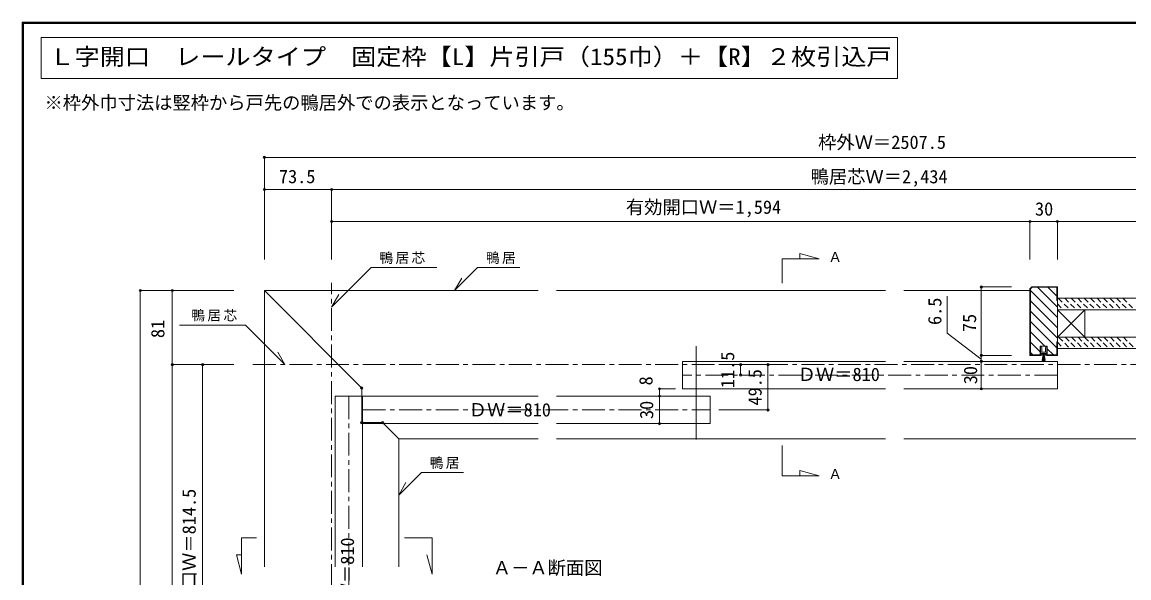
# Model space of a CAD drawing. Units: millimetres, scale not verified. Extents: x -957 to 993, y -705 to 708.
# Drawn here: x -957 to 253, y 100 to 708 of the extents above; entities that cross this region are included whole.
import ezdxf
from ezdxf.enums import TextEntityAlignment as Align

# ---------------------------------------------------------------- set-up
doc = ezdxf.new("R2010")
doc.units = ezdxf.units.MM
doc.header["$LTSCALE"] = 5
doc.header["$PDMODE"] = 32
doc.header["$PDSIZE"] = 2.5
doc.linetypes.add('CHAIN1', pattern=[8, 5, -1, 1, -1])
doc.linetypes.add('DASHED1', pattern=[1.8, 1.2, -0.6])
for name, color, linetype, lineweight in [('0-6_扉', 7, 'Continuous', 9), ('0-A_文字', 7, 'Continuous', 9), ('0-B_寸法', 7, 'Continuous', 9), ('F-1_枠', 6, 'Continuous', 9)]:
    doc.layers.add(name, color=color, linetype=linetype, lineweight=lineweight)
doc.styles.add('ＭＳ ゴシック', font='')
doc.styles.get('ＭＳ ゴシック').set_extended_font_data('MS Gothic')

# ---------------------------------------------------------------- blocks, each defined once
blk = doc.blocks.new('4')
at = {"layer": '0-A_文字'}
for p, q in [((-16.5, 3.83), (-16.5, 12.33)), ((-11, 5.33), (-11, 8.83)), ((-11, 8.83), (11, 8.83)), ((-7.5, 43.83), (7.5, 43.83)), ((-7.5, 43.83), (-2.5, 8.83)), ((-3.75, 43.83), (-1.25, 8.83)), ((0, 43.83), (0, 8.83)), ((3.75, 43.83), (1.25, 8.83)), ((2.5, 8.83), (7.5, 43.83)), ((16.5, 12.33), (16.5, 3.83))]:
    blk.add_line(p, q, dxfattribs=at)
for points in [[(-15, 13.83), (-11.5, 13.83), (-9, 8.83), (-11.5, 8.83), (-11.5, 3.83), (-2.5, 3.83)], [(-11, 5.33), (11, 5.33), (11, 8.83)], [(2.5, 3.83), (11.5, 3.83), (11.5, 8.83), (9, 8.83), (11.5, 13.83), (15, 13.83)], [(-15.44, -33.59), (-18, -24.67), (-16.5, -24.67), (-16.5, -1.17)], [(0, -2.17), (-10.5, -2.17), (-10.5, -24.67), (-12.54, -33.51)], [(12.54, -33.51), (10.5, -24.67), (10.5, -2.17), (0, -2.17)], [(16.5, -1.17), (16.5, -24.67), (18, -24.67), (15.44, -33.59)]]:
    blk.add_lwpolyline(points, dxfattribs=at)
for centre, radius, start, end in [((-15, 12.33), 1.5, 90, 180), ((-17.83, 1.33), 2.83, 0, 61.92751), ((-17.83, 1.33), 2.83, 298.07249, 0), ((0, 2.49), 2.83, 90, 151.92751), ((0, 2.49), 2.83, 28.07249, 90), ((15, 12.33), 1.5, 0, 90), ((17.83, 1.33), 2.83, 118.07249, 180), ((17.83, 1.33), 2.83, 180, 241.92751), ((-14, -33.17), 1.5, 196.01316, 347.0113), ((14, -33.17), 1.5, 192.9887, 343.98684)]:
    blk.add_arc(centre, radius, start, end, dxfattribs=at)

msp = doc.modelspace()

# ---------------------------------------------------------------- linework, layer by layer
at = {"layer": '0-6_扉'}
for p, q in [((-614.785, 298.626), (-614.785, 112.111)), ((-584.785, 298.626), (-584.785, 112.111))]:
    msp.add_line(p, q, dxfattribs=at)
at = {"layer": '0-B_寸法'}
for p, q in [((-936.448, 690.897), (-936.448, 645.897)), ((-936.448, 645.897), (0.354, 645.897)), ((-125.979, 448.762), (-125.979, 421.988)), ((-575.511, 439.361), (-618.785, 396.087)), ((-575.511, 439.361), (-503.515, 439.361)), ((-459.047, 439.361), (-484.283, 414.126)), ((-459.047, 439.361), (-412.876, 439.361)), ((-484.283, 414.126), (-476.396, 427.786)), ((-827.988, 414.126), (-725.763, 414.126)), ((-827.988, -500.482), (-827.988, 414.126)), ((-792.988, 414.126), (-792.988, 321.626)), ((-692.285, 414.126), (-586.663, 308.504)), ((-692.285, 414.126), (-692.285, 112.111)), ((-692.285, 414.126), (-392.758, 414.126)), ((-372.758, 414.126), (-12.758, 414.126)), ((7.242, 414.126), (145.215, 414.126)), ((91.865, 418.126), (124.873, 418.126)), ((91.865, 418.126), (124.873, 418.126)), ((91.865, 418.126), (91.865, 343.126)), ((147.337, 418.126), (145.215, 416.004)), ((145.215, 416.004), (145.215, 343.126)), ((147.544, 417.626), (145.715, 415.797)), ((145.715, 415.797), (145.715, 343.626)), ((175.215, 384.721), (145.715, 414.221)), ((147.337, 418.126), (175.215, 418.126)), ((147.544, 417.626), (174.715, 417.626)), ((175.215, 396.035), (153.625, 417.626)), ((174.715, 407.848), (164.938, 417.626)), ((174.715, 417.626), (174.715, 403.126)), ((175.215, 418.126), (175.215, 343.126)), ((-618.785, 396.087), (-610.898, 409.748)), ((175.215, 373.407), (145.715, 402.907)), ((174.715, 403.126), (175.215, 403.126)), ((367.242, 405.626), (175.215, 405.626)), ((175.215, 362.094), (145.715, 391.594)), ((367.242, 393.126), (175.215, 393.126)), ((205.215, 393.126), (175.215, 363.126)), ((175.215, 393.126), (205.215, 363.126)), ((175.215, 363.126), (175.215, 393.126)), ((205.215, 393.126), (205.215, 363.126)), ((-713.054, 376.399), (-785.05, 376.399)), ((-713.054, 376.399), (-669.781, 333.126)), ((174.715, 351.28), (145.715, 380.28)), ((161.556, 353.126), (145.715, 368.966)), ((-219.785, 251.261), (-219.785, 353.222)), ((156.265, 347.102), (145.715, 357.652)), ((156.265, 353.126), (164.165, 353.126)), ((156.265, 353.126), (156.265, 343.626)), ((156.765, 353.126), (156.765, 343.126)), ((163.665, 353.126), (163.665, 343.126)), ((164.165, 353.126), (164.165, 343.626)), ((174.715, 358.126), (175.215, 358.126)), ((174.715, 358.126), (174.715, 343.626)), ((367.242, 363.126), (175.215, 363.126)), ((-669.781, 333.126), (-677.667, 346.786)), ((91.865, 343.126), (124.873, 343.126)), ((91.865, 343.126), (91.865, 336.626)), ((145.215, 343.126), (156.765, 343.126)), ((148.429, 343.626), (145.715, 346.339)), ((145.715, 343.626), (156.265, 343.626)), ((175.215, 343.126), (163.665, 343.126)), ((171.056, 343.626), (164.165, 350.516)), ((174.715, 343.626), (164.165, 343.626)), ((367.242, 350.626), (175.215, 350.626)), ((-792.988, 333.126), (-757.988, 333.126)), ((-762.585, 333.126), (-725.763, 333.126)), ((-759.895, 333.126), (-759.895, -500.482)), ((-234.785, 306.626), (-234.785, 336.626)), ((-12.758, 336.626), (-234.785, 336.626)), ((175.215, 336.626), (7.242, 336.626)), ((91.865, 336.626), (124.873, 336.626)), ((91.865, 336.626), (91.865, 306.626)), ((175.215, 336.626), (175.215, 306.626)), ((-792.988, -500.482), (-792.988, 321.626)), ((-585.785, 272.626), (-585.785, 306.383)), ((-260.037, 306.626), (-260.037, 298.626)), ((-260.037, 306.626), (-242.661, 306.626)), ((-12.758, 306.626), (-234.785, 306.626)), ((175.215, 306.626), (7.242, 306.626)), ((91.865, 306.626), (124.873, 306.626)), ((-614.785, 298.626), (-392.758, 298.626)), ((-372.758, 298.626), (-204.785, 298.626)), ((-260.037, 298.626), (-242.661, 298.626)), ((-260.037, 298.626), (-260.037, 268.626)), ((-204.785, 268.626), (-204.785, 298.626)), ((-584.785, 268.626), (-392.758, 268.626)), ((-564.027, 269.626), (-582.785, 269.626)), ((-561.906, 268.747), (-545.285, 252.126)), ((-372.758, 268.626), (-204.785, 268.626)), ((-260.037, 268.626), (-242.661, 268.626)), ((-545.285, 252.126), (-545.285, 112.111)), ((-545.285, 252.126), (-392.758, 252.126)), ((-372.758, 252.126), (-12.758, 252.126)), ((-125.979, 244.827), (-125.979, 211.451)), ((7.242, 252.126), (367.242, 252.126)), ((-520.511, 215.226), (-545.285, 190.452)), ((-520.511, 215.226), (-474.339, 215.226)), ((-545.285, 190.452), (-537.398, 204.113)), ((-717.19, 143.572), (-701.027, 143.572)), ((-538.917, 143.572), (-508.817, 143.572))]:
    msp.add_line(p, q, dxfattribs=at)
at = {"layer": '0-B_寸法', "color": 4}
for p, q in [((-692.285, 559.617), (-692.285, 448.145)), ((585.215, 559.617), (-692.285, 559.617)), ((-618.785, 524.617), (-692.285, 524.617)), ((-618.785, 524.617), (-618.785, 489.617)), ((585.215, 524.617), (-618.785, 524.617)), ((-618.785, 515.77), (-618.785, 448.145)), ((-618.785, 511.859), (-618.785, 448.145)), ((555.215, 489.617), (-618.785, 489.617)), ((145.215, 489.617), (175.215, 489.617)), ((145.215, 489.617), (145.215, 448.145)), ((175.215, 489.617), (175.215, 448.145)), ((585.215, 489.617), (175.215, 489.617)), ((-141.381, 333.126), (-194.961, 333.126)), ((-171.381, 333.126), (-171.381, 321.626)), ((-141.381, 333.126), (-141.381, 283.626)), ((-141.381, 283.626), (-194.961, 283.626))]:
    msp.add_line(p, q, dxfattribs=at)
at = {"layer": '0-B_寸法', "linetype": 'CHAIN1'}
for p, q in [((-618.785, -550.036), (-618.785, 422.661)), ((-704.687, 333.126), (645.215, 333.126)), ((175.215, 321.626), (-234.785, 321.626)), ((-599.785, 298.626), (-599.785, -124.22)), ((-584.785, 283.626), (-204.785, 283.626))]:
    msp.add_line(p, q, dxfattribs=at)
at = {"layer": '0-B_寸法', "linetype": 'DASHED1'}
for p, q in [((175.215, 399.559), (181.649, 393.126)), ((176.22, 405.626), (188.72, 393.126)), ((183.291, 405.626), (195.791, 393.126)), ((190.362, 405.626), (202.862, 393.126)), ((197.433, 405.626), (209.933, 393.126)), ((204.504, 405.626), (217.004, 393.126)), ((211.575, 405.626), (224.075, 393.126)), ((218.646, 405.626), (231.146, 393.126)), ((225.717, 405.626), (238.217, 393.126)), ((233.006, 405.408), (245.288, 393.126)), ((239.859, 405.626), (252.359, 393.126)), ((246.931, 405.626), (259.431, 393.126)), ((175.215, 357.488), (182.078, 350.626)), ((176.867, 362.908), (189.149, 350.626)), ((183.72, 363.126), (196.22, 350.626)), ((190.791, 363.126), (203.291, 350.626)), ((197.862, 363.126), (210.362, 350.626)), ((204.933, 363.126), (217.433, 350.626)), ((212.004, 363.126), (224.504, 350.626)), ((219.075, 363.126), (231.575, 350.626)), ((226.146, 363.126), (238.646, 350.626)), ((233.217, 363.126), (245.717, 350.626)), ((240.288, 363.126), (252.788, 350.626)), ((247.359, 363.126), (259.859, 350.626))]:
    msp.add_line(p, q, dxfattribs=at)
at = {"layer": '0-B_寸法'}
for points in [[(-936.448, 690.897), (0.354, 690.897), (0.354, 645.897)], [(-125.979, 448.762), (-85.241, 448.762), (-106.577, 454.479), (-106.577, 448.762)], [(91.865, 339.024), (54.797, 367.611), (54.797, 408.089)], [(-125.979, 211.451), (-85.241, 211.451), (-106.577, 217.168), (-106.577, 211.451)], [(-717.19, 143.572), (-717.19, 103.92), (-722.83, 124.969), (-717.19, 124.969)], [(-508.817, 143.572), (-508.817, 103.92), (-514.457, 124.969)]]:
    msp.add_lwpolyline(points, dxfattribs=at)
for centre, start, end in [((-588.785, 306.383), 0, 45), ((-582.785, 272.626), 180, 270), ((-564.027, 266.626), 45, 90)]:
    msp.add_arc(centre, 3, start, end, dxfattribs=at)
for p in [(-692.285, 559.617), (-692.285, 524.617), (-618.785, 524.617), (-618.785, 489.617), (145.215, 489.617), (175.215, 489.617), (-827.988, 414.126), (-792.988, 414.126), (91.865, 418.126), (91.865, 343.126), (-792.988, 333.126), (-759.895, 333.126), (-171.381, 333.126), (-141.381, 333.126), (91.865, 336.626), (-171.381, 321.626), (-585.785, 307.626), (-260.037, 306.626), (91.865, 306.626), (-260.037, 298.626), (-141.381, 283.626), (-585.785, 269.626), (-585.785, 269.626), (-562.785, 269.626), (-260.037, 268.626)]:
    msp.add_point(p, dxfattribs=at)
at = {"layer": 'F-1_枠'}
for p, q in [((-957.218, 707.602), (-957.218, -689.065)), ((-957.218, 707.602), (992.782, 707.602)), ((-957.218, 706.769), (992.782, 706.769)), ((-957.218, 705.935), (992.782, 705.935)), ((-956.385, 707.602), (-956.385, -689.065)), ((-955.551, 707.602), (-955.551, -689.065))]:
    msp.add_line(p, q, dxfattribs=at)

# ---------------------------------------------------------------- block references
at = {"layer": '0-B_寸法', "xscale": -0.2, "yscale": 0.2, "rotation": 180}
msp.add_blockref('4', (160.215, 346.191), dxfattribs=at)

# ---------------------------------------------------------------- texts
at = {"layer": '0-A_文字', "style": 'ＭＳ ゴシック'}
msp.add_text('※枠外巾寸法は竪枠から戸先の鴨居外での表示となっています。', height=14.66, dxfattribs=at).set_placement((-932.755, 607.806), align=Align.BOTTOM_LEFT)
at = {"layer": '0-B_寸法', "style": 'ＭＳ ゴシック', "width": 1.1}
msp.add_text('Ｌ字開口\u3000レールタイプ\u3000固定枠【L】片引戸（155巾）＋【R】２枚引込戸', height=18.33, dxfattribs=at).set_placement((-927.321, 655.158), align=Align.BOTTOM_LEFT)
at = {"layer": '0-B_寸法', "style": 'ＭＳ ゴシック'}
for s, height, p in [('枠外Ｗ＝2507.5', 14.66, (-86.484, 564.599)), ('73.5', 14.66, (-676.285, 527.117)), ('鴨居芯Ｗ＝2,434', 14.66, (-94.743, 526.946)), ('有効開口Ｗ＝1,594', 14.66, (-296.797, 493.601)), ('30', 14.66, (150.705, 491.619)), ('Ａ', 11, (-75.372, 441.912)), ('ＤＷ＝810', 14.66, (-108.867, 310.748)), ('ＤＷ＝810', 14.66, (-468.69, 271.999)), ('Ａ', 11, (-75.372, 204.602)), ('Ａ－Ａ断面図', 14.66, (-442.376, 99.216))]:
    msp.add_text(s, height=height, dxfattribs=at).set_placement(p, align=Align.BOTTOM_LEFT)
for s, p in [('6.5', (52.747, 376.441)), ('81', (-797.188, 362.126)), ('75', (90.683, 368.645)), ('11.5', (-173.881, 307.376)), ('49.5', (-143.881, 288.376)), ('30', (91.832, 311.626)), ('8', (-263.207, 310.359)), ('30', (-262.454, 273.626)), ('有効開口Ｗ＝814.5', (-762.937, 27.512)), ('ＤＷ＝810', (-589.785, 54.222))]:
    msp.add_text(s, height=14.66, rotation=90, dxfattribs=at).set_placement(p, align=Align.BOTTOM_LEFT)
at = {"layer": '0-B_寸法', "char_height": 11, "attachment_point": 7, "style": 'ＭＳ ゴシック'}
for s, insert in [('\\T1.17;鴨居芯', (-566.392, 443.201)), ('\\T1.17;鴨居', (-449.928, 443.201)), ('\\T1.17;鴨居芯', (-772.174, 380.239)), ('\\T1.17;鴨居', (-511.392, 219.066))]:
    msp.add_mtext(s, dxfattribs=dict(at, insert=insert))

doc.saveas('drawing.dxf')
